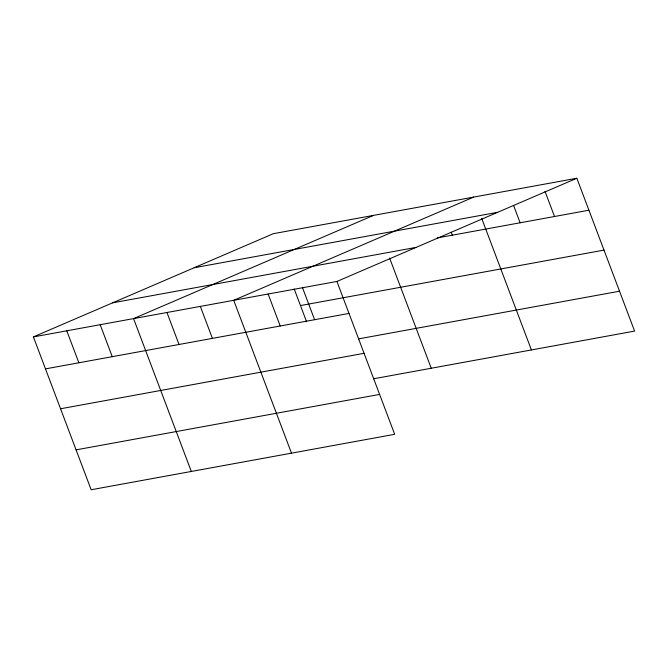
<?xml version="1.0" encoding="UTF-8"?>
<svg xmlns="http://www.w3.org/2000/svg" width="668" height="668" viewBox="0 0 668 668"><rect width="100%" height="100%" fill="white"/><g stroke="black" fill="none" stroke-linecap="round" stroke-linejoin="round"><path stroke-width="1" d="M33.4 336.906L336.923 281.453L394.679 434.309L91.157 489.753L33.4 336.906L273.321 233.691L576.843 178.247L634.6 331.094L373.571 378.781M373.479 215.397L133.558 318.603L191.324 471.458M473.645 197.102L233.725 300.308L291.482 453.155M336.923 281.453L576.843 178.247M194.146 267.751L497.668 212.307M437.164 237.942L588.925 210.22M112.575 302.846L416.097 247.394M300.475 305.56L603.997 250.108M45.482 368.878L349.005 313.426M358.499 338.893L619.528 291.206M60.554 408.766L364.077 353.314M76.085 449.865L379.608 394.412M545.005 191.315L554.524 216.507M513.533 205.352L520.13 222.786M481.703 218.411L531.402 349.949M451.242 232.264L452.336 235.169M389.611 258.073L431.244 368.252M302.52 287.733L314.603 319.713M294.229 289.019L306.612 321.809M268.127 294.02L280.209 325.992M200.333 306.403L212.416 338.384M166.95 312.507L179.032 344.479M100.175 324.706L112.257 356.679M66.783 330.802L78.866 362.774"/></g></svg>
